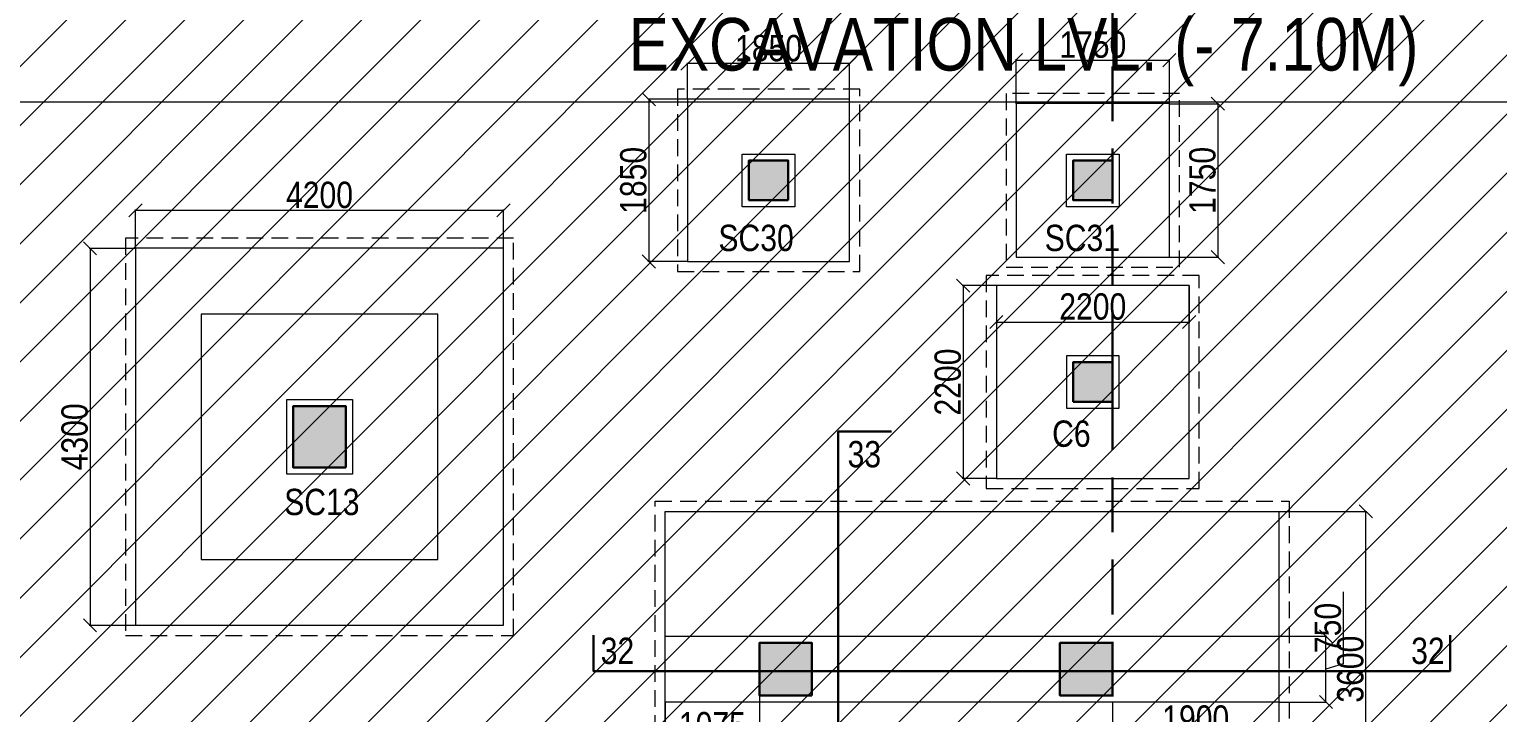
# Model space of a CAD drawing. Header units: millimetres. Extents: x 1112055 to 3390982, y -148532 to 766891.
# Drawn here: x 2767895 to 2784653, y 298422 to 306215 of the extents above; entities that cross this region are included whole.
import ezdxf

# ---------------------------------------------------------------- set-up
doc = ezdxf.new("R2010")
doc.units = ezdxf.units.MM
doc.header["$PDMODE"] = 35
doc.header["$PDSIZE"] = -25
doc.linetypes.add('DASHED2', pattern=[0.375, 0.25, -0.125])
doc.linetypes.add('Hidden', pattern=[9.525, 6.35, -3.175])
for name, color, linetype, lineweight in [('B COL. NO.', 3, 'Continuous', 20), ('B FINAL COLUMN', 1, 'Continuous', 30), ('B FOOTING', 49, 'Continuous', 20), ('B FOOTING DIM', 234, 'Continuous', 9), ('B P.C.C', 251, 'Continuous', 0), ('EXCAVATION LINE', 236, 'Continuous', 30)]:
    doc.layers.add(name, color=color, linetype=linetype, lineweight=lineweight)
doc.layers.add('B Pedestal', color=7, linetype='Continuous', lineweight=9, true_color=0x5c8948)
doc.layers.add('B-COL HT', color=7, linetype='Continuous', lineweight=0, true_color=0x4e4f45)
doc.styles.add('SWINC', font='swissc.ttf')
doc.dimstyles.new('BHOOMI', dxfattribs={"dimtxt": 230, "dimasz": 150, "dimexe": 10, "dimexo": 0, "dimgap": 25, "dimtad": 1, "dimdec": 0, "dimzin": 0, "dimdsep": 46, "dimtxsty": 'SWINC', "dimblk": 'OBLIQUE', "dimcen": 0.09, "dimclrd": 250, "dimclre": 250, "dimclrt": 256, "dimaunit": 1, "dimadec": 3, "dimazin": 0, "dimtfac": 1, "dimtdec": 0, "dimtofl": 0, "dimtmove": 1, "dimatfit": 3, "dimfxl": 100, "dimtolj": 1, "dimtzin": 0, "dimlwd": 9, "dimlwe": 5, "dimarcsym": 0})

# ---------------------------------------------------------------- blocks, each defined once
blk = doc.blocks.new('_Oblique')
at = {"color": 0, "linetype": 'ByBlock', "lineweight": -2}
blk.add_line((-0.5, -0.5), (0.5, 0.5), dxfattribs=at)
blk = doc.blocks.new('*D4166')
at = {"layer": 'B FOOTING DIM', "color": 250, "lineweight": 5, "ltscale": 0.5, "transparency": 16777216}
for p, q in [((2769107, 303717), (2769107, 304160)), ((2773307, 304150), (2769107, 304150)), ((2773307, 303717), (2773307, 304160))]:
    blk.add_line(p, q, dxfattribs=at)
at = {"layer": 'Defpoints', "color": 0, "transparency": 16777216}
for p in [(2769107, 304150), (2769107, 303717), (2773307, 303717)]:
    blk.add_point(p, dxfattribs=at)
at = {"layer": 'B FOOTING DIM', "color": 250, "lineweight": 5, "transparency": 16777216, "xscale": 150, "yscale": 150, "zscale": 150, "rotation": 180}
blk.add_blockref('_Oblique', (2769107, 304150), dxfattribs=at)
at = {"layer": 'B FOOTING DIM', "color": 250, "lineweight": 5, "transparency": 16777216, "xscale": 150, "yscale": 150, "zscale": 150}
blk.add_blockref('_Oblique', (2773307, 304150), dxfattribs=at)
at = {"layer": 'B FOOTING DIM', "transparency": 16777216, "insert": (2771207, 304325), "char_height": 300, "attachment_point": 5, "style": 'SWINC'}
blk.add_mtext('\\A1;4200', dxfattribs=at)
blk = doc.blocks.new('*D4167')
at = {"layer": 'B FOOTING DIM', "color": 250, "lineweight": 5, "ltscale": 0.5, "transparency": 16777216}
for p, q in [((2769107, 303717), (2768578, 303717)), ((2768588, 303717), (2768588, 299417)), ((2769107, 299417), (2768578, 299417))]:
    blk.add_line(p, q, dxfattribs=at)
at = {"layer": 'Defpoints', "color": 0, "transparency": 16777216}
for p in [(2769107, 303717), (2768588, 299417), (2769107, 299417)]:
    blk.add_point(p, dxfattribs=at)
at = {"layer": 'B FOOTING DIM', "color": 250, "lineweight": 5, "transparency": 16777216, "xscale": 150, "yscale": 150, "zscale": 150}
for p, rotation in [((2768588, 303717), 90), ((2768588, 299417), 270)]:
    blk.add_blockref('_Oblique', p, dxfattribs=dict(at, rotation=rotation))
at = {"layer": 'B FOOTING DIM', "transparency": 16777216, "insert": (2768413, 301567), "char_height": 300, "attachment_point": 5, "rotation": 90, "style": 'SWINC'}
blk.add_mtext('\\A1;4300', dxfattribs=at)
blk = doc.blocks.new('*D4175')
at = {"layer": 'B FOOTING DIM', "color": 250, "lineweight": 5, "ltscale": 0.5, "transparency": 16777216}
for p, q in [((2754657, 305388), (2801051, 305388)), ((2801041, 305388), (2801041, 304538)), ((2800584, 304538), (2801051, 304538))]:
    blk.add_line(p, q, dxfattribs=at)
at = {"layer": 'Defpoints', "color": 0, "transparency": 16777216}
for p in [(2754657, 305388), (2800584, 304538), (2801041, 304538)]:
    blk.add_point(p, dxfattribs=at)
at = {"layer": 'B FOOTING DIM', "color": 250, "lineweight": 5, "transparency": 16777216, "xscale": 150, "yscale": 150, "zscale": 150}
for p, rotation in [((2801041, 305388), 90), ((2801041, 304538), 270)]:
    blk.add_blockref('_Oblique', p, dxfattribs=dict(at, rotation=rotation))
at = {"layer": 'B FOOTING DIM', "transparency": 16777216, "insert": (2800866, 304963), "char_height": 300, "attachment_point": 5, "rotation": 90, "style": 'SWINC'}
blk.add_mtext('\\A1;850', dxfattribs=at)
blk = doc.blocks.new('*D4277')
at = {"layer": 'B FOOTING DIM', "color": 250, "lineweight": 5, "ltscale": 0.5, "transparency": 16777216}
for p, q in [((2778932, 303292), (2778543, 303292)), ((2778553, 303292), (2778553, 301092)), ((2778932, 301092), (2778543, 301092))]:
    blk.add_line(p, q, dxfattribs=at)
at = {"layer": 'Defpoints', "color": 0, "transparency": 16777216}
for p in [(2778932, 303292), (2778553, 301092), (2778932, 301092)]:
    blk.add_point(p, dxfattribs=at)
at = {"layer": 'B FOOTING DIM', "color": 250, "lineweight": 5, "transparency": 16777216, "xscale": 150, "yscale": 150, "zscale": 150}
for p, rotation in [((2778553, 303292), 90), ((2778553, 301092), 270)]:
    blk.add_blockref('_Oblique', p, dxfattribs=dict(at, rotation=rotation))
at = {"layer": 'B FOOTING DIM', "transparency": 16777216, "insert": (2778378, 302192), "char_height": 300, "attachment_point": 5, "rotation": 90, "style": 'SWINC'}
blk.add_mtext('\\A1;2200', dxfattribs=at)
blk = doc.blocks.new('*D4278')
at = {"layer": 'B FOOTING DIM', "color": 250, "lineweight": 5, "ltscale": 0.5, "transparency": 16777216}
for p, q in [((2778932, 303292), (2778932, 302867)), ((2781132, 303292), (2781132, 302867)), ((2778932, 302877), (2781132, 302877))]:
    blk.add_line(p, q, dxfattribs=at)
at = {"layer": 'Defpoints', "color": 0, "transparency": 16777216}
for p in [(2778932, 303292), (2781132, 303292), (2781132, 302877)]:
    blk.add_point(p, dxfattribs=at)
at = {"layer": 'B FOOTING DIM', "color": 250, "lineweight": 5, "transparency": 16777216, "xscale": 150, "yscale": 150, "zscale": 150, "rotation": 180}
blk.add_blockref('_Oblique', (2778932, 302877), dxfattribs=at)
at = {"layer": 'B FOOTING DIM', "color": 250, "lineweight": 5, "transparency": 16777216, "xscale": 150, "yscale": 150, "zscale": 150}
blk.add_blockref('_Oblique', (2781132, 302877), dxfattribs=at)
at = {"layer": 'B FOOTING DIM', "transparency": 16777216, "insert": (2780032, 303052), "char_height": 300, "attachment_point": 5, "style": 'SWINC'}
blk.add_mtext('\\A1;2200', dxfattribs=at)
blk = doc.blocks.new('*D4287')
at = {"layer": 'B FOOTING DIM', "color": 250, "lineweight": 5, "ltscale": 0.5, "transparency": 16777216}
for p, q in [((2782891, 299798), (2782891, 298977)), ((2782157, 299292), (2782703, 299292)), ((2782693, 298542), (2782693, 299292)), ((2782891, 298977), (2782693, 298917)), ((2782157, 298542), (2782703, 298542))]:
    blk.add_line(p, q, dxfattribs=at)
at = {"layer": 'Defpoints', "color": 0, "transparency": 16777216}
for p in [(2782157, 299292), (2782693, 299292), (2782157, 298542)]:
    blk.add_point(p, dxfattribs=at)
at = {"layer": 'B FOOTING DIM', "color": 250, "lineweight": 5, "transparency": 16777216, "xscale": 150, "yscale": 150, "zscale": 150}
for p, rotation in [((2782693, 299292), 90), ((2782693, 298542), 270)]:
    blk.add_blockref('_Oblique', p, dxfattribs=dict(at, rotation=rotation))
at = {"layer": 'B FOOTING DIM', "transparency": 16777216, "insert": (2782716, 299387), "char_height": 300, "attachment_point": 5, "rotation": 90, "style": 'SWINC'}
blk.add_mtext('\\A1;750', dxfattribs=at)
blk = doc.blocks.new('*D4288')
at = {"layer": 'B FOOTING DIM', "color": 250, "lineweight": 5, "ltscale": 0.5, "transparency": 16777216}
for p, q in [((2782157, 300717), (2783158, 300717)), ((2783148, 297117), (2783148, 300717)), ((2782157, 297117), (2783158, 297117))]:
    blk.add_line(p, q, dxfattribs=at)
at = {"layer": 'Defpoints', "color": 0, "transparency": 16777216}
for p in [(2782157, 300717), (2783148, 300717), (2782157, 297117)]:
    blk.add_point(p, dxfattribs=at)
at = {"layer": 'B FOOTING DIM', "color": 250, "lineweight": 5, "transparency": 16777216, "xscale": 150, "yscale": 150, "zscale": 150}
for p, rotation in [((2783148, 300717), 90), ((2783148, 297117), 270)]:
    blk.add_blockref('_Oblique', p, dxfattribs=dict(at, rotation=rotation))
at = {"layer": 'B FOOTING DIM', "transparency": 16777216, "insert": (2782973, 298917), "char_height": 300, "attachment_point": 5, "rotation": 90, "style": 'SWINC'}
blk.add_mtext('\\A1;3600', dxfattribs=at)
blk = doc.blocks.new('*D4289')
at = {"layer": 'B FOOTING DIM', "color": 250, "lineweight": 5, "ltscale": 0.5, "transparency": 16777216}
for p, q in [((2780257, 298542), (2780257, 298167)), ((2782157, 298542), (2782157, 298167)), ((2780257, 298177), (2782157, 298177))]:
    blk.add_line(p, q, dxfattribs=at)
at = {"layer": 'Defpoints', "color": 0, "transparency": 16777216}
for p in [(2780257, 298542), (2782157, 298542), (2782157, 298177)]:
    blk.add_point(p, dxfattribs=at)
at = {"layer": 'B FOOTING DIM', "color": 250, "lineweight": 5, "transparency": 16777216, "xscale": 150, "yscale": 150, "zscale": 150, "rotation": 180}
blk.add_blockref('_Oblique', (2780257, 298177), dxfattribs=at)
at = {"layer": 'B FOOTING DIM', "color": 250, "lineweight": 5, "transparency": 16777216, "xscale": 150, "yscale": 150, "zscale": 150}
blk.add_blockref('_Oblique', (2782157, 298177), dxfattribs=at)
at = {"layer": 'B FOOTING DIM', "transparency": 16777216, "insert": (2781207, 298352), "char_height": 300, "attachment_point": 5, "style": 'SWINC'}
blk.add_mtext('\\A1;1900', dxfattribs=at)
blk = doc.blocks.new('*D4290')
at = {"layer": 'B FOOTING DIM', "color": 250, "lineweight": 5, "ltscale": 0.5, "transparency": 16777216}
for p, q in [((2776227, 298617), (2776227, 298091)), ((2775152, 298542), (2775152, 298091)), ((2776227, 298101), (2775152, 298101))]:
    blk.add_line(p, q, dxfattribs=at)
at = {"layer": 'Defpoints', "color": 0, "transparency": 16777216}
for p in [(2776227, 298617), (2775152, 298542), (2775152, 298101)]:
    blk.add_point(p, dxfattribs=at)
at = {"layer": 'B FOOTING DIM', "color": 250, "lineweight": 5, "transparency": 16777216, "xscale": 150, "yscale": 150, "zscale": 150, "rotation": 180}
blk.add_blockref('_Oblique', (2775152, 298101), dxfattribs=at)
at = {"layer": 'B FOOTING DIM', "color": 250, "lineweight": 5, "transparency": 16777216, "xscale": 150, "yscale": 150, "zscale": 150}
blk.add_blockref('_Oblique', (2776227, 298101), dxfattribs=at)
at = {"layer": 'B FOOTING DIM', "transparency": 16777216, "insert": (2775690, 298276), "char_height": 300, "attachment_point": 5, "style": 'SWINC'}
blk.add_mtext('\\A1;1075', dxfattribs=at)
blk = doc.blocks.new('*D4301')
at = {"layer": 'B FOOTING DIM', "color": 250, "lineweight": 5, "ltscale": 0.5, "transparency": 16777216}
for p, q in [((2775407, 305417), (2775407, 305834)), ((2777257, 305824), (2775407, 305824)), ((2777257, 305417), (2777257, 305834))]:
    blk.add_line(p, q, dxfattribs=at)
at = {"layer": 'Defpoints', "color": 0, "transparency": 16777216}
for p in [(2775407, 305824), (2775407, 305417), (2777257, 305417)]:
    blk.add_point(p, dxfattribs=at)
at = {"layer": 'B FOOTING DIM', "color": 250, "lineweight": 5, "transparency": 16777216, "xscale": 150, "yscale": 150, "zscale": 150, "rotation": 180}
blk.add_blockref('_Oblique', (2775407, 305824), dxfattribs=at)
at = {"layer": 'B FOOTING DIM', "color": 250, "lineweight": 5, "transparency": 16777216, "xscale": 150, "yscale": 150, "zscale": 150}
blk.add_blockref('_Oblique', (2777257, 305824), dxfattribs=at)
at = {"layer": 'B FOOTING DIM', "transparency": 16777216, "insert": (2776332, 305999), "char_height": 300, "attachment_point": 5, "style": 'SWINC'}
blk.add_mtext('\\A1;1850', dxfattribs=at)
blk = doc.blocks.new('*D4302')
at = {"layer": 'B FOOTING DIM', "color": 250, "lineweight": 5, "ltscale": 0.5, "transparency": 16777216}
for p, q in [((2775407, 305417), (2774955, 305417)), ((2774965, 305417), (2774965, 303567)), ((2775407, 303567), (2774955, 303567))]:
    blk.add_line(p, q, dxfattribs=at)
at = {"layer": 'Defpoints', "color": 0, "transparency": 16777216}
for p in [(2775407, 305417), (2774965, 303567), (2775407, 303567)]:
    blk.add_point(p, dxfattribs=at)
at = {"layer": 'B FOOTING DIM', "color": 250, "lineweight": 5, "transparency": 16777216, "xscale": 150, "yscale": 150, "zscale": 150}
for p, rotation in [((2774965, 305417), 90), ((2774965, 303567), 270)]:
    blk.add_blockref('_Oblique', p, dxfattribs=dict(at, rotation=rotation))
at = {"layer": 'B FOOTING DIM', "transparency": 16777216, "insert": (2774790, 304492), "char_height": 300, "attachment_point": 5, "rotation": 90, "style": 'SWINC'}
blk.add_mtext('\\A1;1850', dxfattribs=at)
blk = doc.blocks.new('*D4311')
at = {"layer": 'B FOOTING DIM', "color": 250, "lineweight": 5, "ltscale": 0.5, "transparency": 16777216}
for p, q in [((2779157, 305367), (2779157, 305874)), ((2779157, 305864), (2780907, 305864)), ((2780907, 305367), (2780907, 305874))]:
    blk.add_line(p, q, dxfattribs=at)
at = {"layer": 'Defpoints', "color": 0, "transparency": 16777216}
for p in [(2780907, 305864), (2779157, 305367), (2780907, 305367)]:
    blk.add_point(p, dxfattribs=at)
at = {"layer": 'B FOOTING DIM', "color": 250, "lineweight": 5, "transparency": 16777216, "xscale": 150, "yscale": 150, "zscale": 150, "rotation": 180}
blk.add_blockref('_Oblique', (2779157, 305864), dxfattribs=at)
at = {"layer": 'B FOOTING DIM', "color": 250, "lineweight": 5, "transparency": 16777216, "xscale": 150, "yscale": 150, "zscale": 150}
blk.add_blockref('_Oblique', (2780907, 305864), dxfattribs=at)
at = {"layer": 'B FOOTING DIM', "transparency": 16777216, "insert": (2780032, 306039), "char_height": 300, "attachment_point": 5, "style": 'SWINC'}
blk.add_mtext('\\A1;1750', dxfattribs=at)
blk = doc.blocks.new('*D4312')
at = {"layer": 'B FOOTING DIM', "color": 250, "lineweight": 5, "ltscale": 0.5, "transparency": 16777216}
for p, q in [((2780907, 305367), (2781470, 305367)), ((2781460, 305367), (2781460, 303617)), ((2780907, 303617), (2781470, 303617))]:
    blk.add_line(p, q, dxfattribs=at)
at = {"layer": 'Defpoints', "color": 0, "transparency": 16777216}
for p in [(2780907, 305367), (2780907, 303617), (2781460, 303617)]:
    blk.add_point(p, dxfattribs=at)
at = {"layer": 'B FOOTING DIM', "color": 250, "lineweight": 5, "transparency": 16777216, "xscale": 150, "yscale": 150, "zscale": 150}
for p, rotation in [((2781460, 305367), 90), ((2781460, 303617), 270)]:
    blk.add_blockref('_Oblique', p, dxfattribs=dict(at, rotation=rotation))
at = {"layer": 'B FOOTING DIM', "transparency": 16777216, "insert": (2781285, 304492), "char_height": 300, "attachment_point": 5, "rotation": 90, "style": 'SWINC'}
blk.add_mtext('\\A1;1750', dxfattribs=at)

msp = doc.modelspace()

# ---------------------------------------------------------------- hatches: boundary and pattern name
at = {"layer": 'B-COL HT', "lineweight": 0}
h = msp.add_hatch(color=250, dxfattribs=at)
h.dxf.hatch_style = 1
h.paths.add_polyline_path([(2776107.3, 304267.4), (2776107.3, 304717.4), (2776557.3, 304717.4), (2776557.3, 304267.4)])
h = msp.add_hatch(color=250, dxfattribs=at)
h.dxf.hatch_style = 1
h.paths.add_polyline_path([(2779807.3, 304267.4), (2779807.3, 304717.4), (2780257.3, 304717.4), (2780257.3, 304267.4)])
h = msp.add_hatch(color=250, dxfattribs=at)
h.dxf.hatch_style = 1
h.paths.add_polyline_path([(2779807.3, 301967.4), (2780257.3, 301967.4), (2780257.3, 302417.4), (2779807.3, 302417.4)])
h = msp.add_hatch(color=250, dxfattribs=at)
h.dxf.hatch_style = 1
h.paths.add_polyline_path([(2771507.2, 301217.4), (2770907.2, 301217.4), (2770907.2, 301917.4), (2771507.2, 301917.4)])
h = msp.add_hatch(color=250, dxfattribs=at)
h.dxf.hatch_style = 1
h.paths.add_polyline_path([(2776827.2, 298617.4), (2776227.2, 298617.4), (2776227.2, 299217.4), (2776827.2, 299217.4)])
h = msp.add_hatch(color=250, dxfattribs=at)
h.dxf.hatch_style = 1
h.paths.add_polyline_path([(2780257.3, 298617.4), (2779657.3, 298617.4), (2779657.3, 299217.4), (2780257.3, 299217.4)])
at = {"layer": 'EXCAVATION LINE', "lineweight": 0}
h = msp.add_hatch(dxfattribs=at)
h.set_pattern_fill('ANSI31', color=250, scale=150)
h.set_pattern_definition([(45, (838855.95, -148808.4), (-336.7596, 336.7596), [])])
h.paths.add_polyline_path([(2753042.2, 321417.4), (2753042.2, 256852.4), (2759522.2, 256852.4), (2793592.2, 256852.4), (2793592.2, 269203.9), (2792242.2, 271633.9), (2792242.2, 303783.9), (2793592.2, 303783.9), (2793592.2, 306213.9), (2792242.2, 306213.9), (2792242.2, 321417.4)])

# ---------------------------------------------------------------- linework, layer by layer
at = {"color": 16, "linetype": 'DASHED2', "lineweight": 30, "ltscale": 2500}
msp.add_lwpolyline([(2754657.2, 318917.4), (2780257.3, 318917.4), (2780257.3, 290967.4), (2782657.3, 290967.4), (2782657.3, 290517.4), (2754657.2, 290517.4), (2754657.3, 318917.4)], dxfattribs=at)
at = {"color": 6, "lineweight": 30}
for points in [[(2777736.3, 301626.3), (2777125.3, 301626.3), (2777125.3, 296322.3), (2777736.3, 296322.3)], [(2774333.8, 299303.8), (2774333.8, 298894.5), (2784110.1, 298894.5), (2784110.1, 299303.8)]]:
    msp.add_lwpolyline(points, dxfattribs=at)
at = {"layer": 'B FINAL COLUMN', "color": 11, "lineweight": 30}
msp.add_lwpolyline([(2776557.3, 304267.4), (2776107.3, 304267.4), (2776107.3, 304717.4), (2776557.3, 304717.4)], close=True, dxfattribs=at)
at = {"layer": 'B FINAL COLUMN', "color": 5, "lineweight": 30}
for points in [[(2780257.3, 304267.4), (2779807.3, 304267.4), (2779807.3, 304717.4), (2780257.3, 304717.4)], [(2779807.3, 301967.4), (2780257.3, 301967.4), (2780257.3, 302417.4), (2779807.3, 302417.4)]]:
    msp.add_lwpolyline(points, close=True, dxfattribs=at)
at = {"layer": 'B FINAL COLUMN', "color": 1, "lineweight": 30}
for points in [[(2771507.2, 301217.4), (2770907.2, 301217.4), (2770907.2, 301917.4), (2771507.2, 301917.4)], [(2776827.2, 298617.4), (2776227.2, 298617.4), (2776227.2, 299217.4), (2776827.2, 299217.4)], [(2780257.3, 298617.4), (2779657.3, 298617.4), (2779657.3, 299217.4), (2780257.3, 299217.4)]]:
    msp.add_lwpolyline(points, close=True, dxfattribs=at)
at = {"layer": 'B FOOTING'}
for points in [[(2775407.3, 303567.4), (2777257.3, 303567.4), (2777257.3, 305417.4), (2775407.3, 305417.4)], [(2779157.3, 303617.4), (2780907.3, 303617.4), (2780907.3, 305367.4), (2779157.3, 305367.4)], [(2769107.2, 299417.4), (2773307.2, 299417.4), (2773307.2, 303717.4), (2769107.2, 303717.4)], [(2778932.3, 301092.4), (2781132.3, 301092.4), (2781132.3, 303292.4), (2778932.3, 303292.4)], [(2769857.2, 300167.4), (2772557.2, 300167.4), (2772557.2, 302967.4), (2769857.2, 302967.4)], [(2775152.2, 300717.4), (2782157.2, 300717.4), (2782157.2, 297117.4), (2775152.2, 297117.4)]]:
    msp.add_lwpolyline(points, close=True, dxfattribs=at)
at = {"layer": 'B P.C.C', "color": 250, "linetype": 'Hidden', "lineweight": 0, "ltscale": 30}
for points in [[(2775292.3, 303452.4), (2777372.3, 303452.4), (2777372.3, 305532.4), (2775292.3, 305532.4)], [(2779042.3, 303502.4), (2781022.3, 303502.4), (2781022.3, 305482.4), (2779042.3, 305482.4)], [(2768992.2, 299302.4), (2773422.2, 299302.4), (2773422.2, 303832.4), (2768992.2, 303832.4)], [(2778817.3, 300977.4), (2781247.3, 300977.4), (2781247.3, 303407.4), (2778817.3, 303407.4)]]:
    msp.add_lwpolyline(points, close=True, dxfattribs=at)
msp.add_lwpolyline([(2775037.2, 297057.4), (2775037.2, 300832.4), (2782272.2, 300832.4), (2782272.2, 297002.4), (2781707.2, 297002.4)], dxfattribs=at)
at = {"layer": 'B Pedestal', "color": 87, "lineweight": 9}
for points in [[(2776632.3, 304192.4), (2776032.3, 304192.4), (2776032.3, 304792.4), (2776632.3, 304792.4)], [(2780332.3, 304192.4), (2779732.3, 304192.4), (2779732.3, 304792.4), (2780332.3, 304792.4)], [(2779732.3, 301892.4), (2780332.3, 301892.4), (2780332.3, 302492.4), (2779732.3, 302492.4)], [(2771582.2, 301142.4), (2770832.2, 301142.4), (2770832.2, 301992.4), (2771582.2, 301992.4)], [(2782157.2, 298542.4), (2775152.2, 298542.4), (2775152.2, 299292.4), (2782157.2, 299292.4)]]:
    msp.add_lwpolyline(points, close=True, dxfattribs=at)

# ---------------------------------------------------------------- texts
at = {"color": 6, "lineweight": 30, "style": 'SWINC'}
for s, p in [('33', (2777233.8, 301219.6)), ('32', (2774416.2, 298976.6)), ('32', (2783665.9, 298976.6))]:
    msp.add_text(s, height=300, dxfattribs=at).set_placement(p)
at = {"layer": 'B COL. NO.', "style": 'SWINC'}
for s, p in [('SC30', (2775759.8, 303686.3)), ('SC31', (2779483.5, 303686.3)), ('C6', (2779568.4, 301453.4)), ('SC13', (2770804, 300674.5))]:
    msp.add_text(s, height=300, dxfattribs=at).set_placement(p)
at = {"layer": 'EXCAVATION LINE', "color": 96, "style": 'SWINC'}
msp.add_text('EXCAVATION LVL. (- 7.10M) ', height=600, dxfattribs=at).set_placement((2774735.9, 305744.8))

# ---------------------------------------------------------------- dimensions: what is measured, and where the dimension line sits
at = {"layer": 'B FOOTING DIM', "color": 250, "ltscale": 0.5}
for base, p1, p2, picture, middle in [((2775407.3, 305824.3), (2777257.3, 305417.4), (2775407.3, 305417.4), '*D4301', (2776332.3, 305999.3)), ((2780907.3, 305863.8), (2779157.3, 305367.4), (2780907.3, 305367.4), '*D4311', (2780032.3, 306038.8)), ((2769107.2, 304149.9), (2773307.2, 303717.4), (2769107.2, 303717.4), '*D4166', (2771207.2, 304324.9)), ((2781132.3, 302876.7), (2778932.3, 303292.4), (2781132.3, 303292.4), '*D4278', (2780032.3, 303051.7)), ((2775152.2, 298101.5), (2776227.2, 298617.4), (2775152.2, 298542.4), '*D4290', (2775689.7, 298276.5)), ((2782157.2, 298176.9), (2780257.3, 298542.4), (2782157.2, 298542.4), '*D4289', (2781207.2, 298351.9))]:
    dim = msp.add_linear_dim(base=base, p1=p1, p2=p2, dimstyle='BHOOMI', override={"dimtxt": 300, "dimlwd": 5}, dxfattribs=at)
    dim.commit()
    dim.dimension.update_dxf_attribs({"geometry": picture, "text_midpoint": middle})
for base, p1, p2, picture, middle in [((2774964.8, 303567.4), (2775407.3, 305417.4), (2775407.3, 303567.4), '*D4302', (2774789.8, 304492.4)), ((2801041.1, 304537.9), (2754657.2, 305387.9), (2800583.6, 304537.9), '*D4175', (2800866.1, 304962.9)), ((2781460.4, 303617.4), (2780907.3, 305367.4), (2780907.3, 303617.4), '*D4312', (2781285.4, 304492.4)), ((2768588.4, 299417.4), (2769107.2, 303717.4), (2769107.2, 299417.4), '*D4167', (2768413.4, 301567.4)), ((2778552.9, 301092.4), (2778932.3, 303292.4), (2778932.3, 301092.4), '*D4277', (2778377.9, 302192.4)), ((2783147.8, 300717.4), (2782157.2, 297117.4), (2782157.2, 300717.4), '*D4288', (2782972.8, 298917.4)), ((2782693.4, 299292.4), (2782157.2, 298542.4), (2782157.2, 299292.4), '*D4287', (2782715.9, 299001.7))]:
    dim = msp.add_linear_dim(base=base, p1=p1, p2=p2, angle=90, dimstyle='BHOOMI', override={"dimtxt": 300, "dimlwd": 5}, dxfattribs=at)
    dim.commit()
    dim.dimension.update_dxf_attribs({"geometry": picture, "text_midpoint": middle})

doc.saveas('drawing.dxf')
